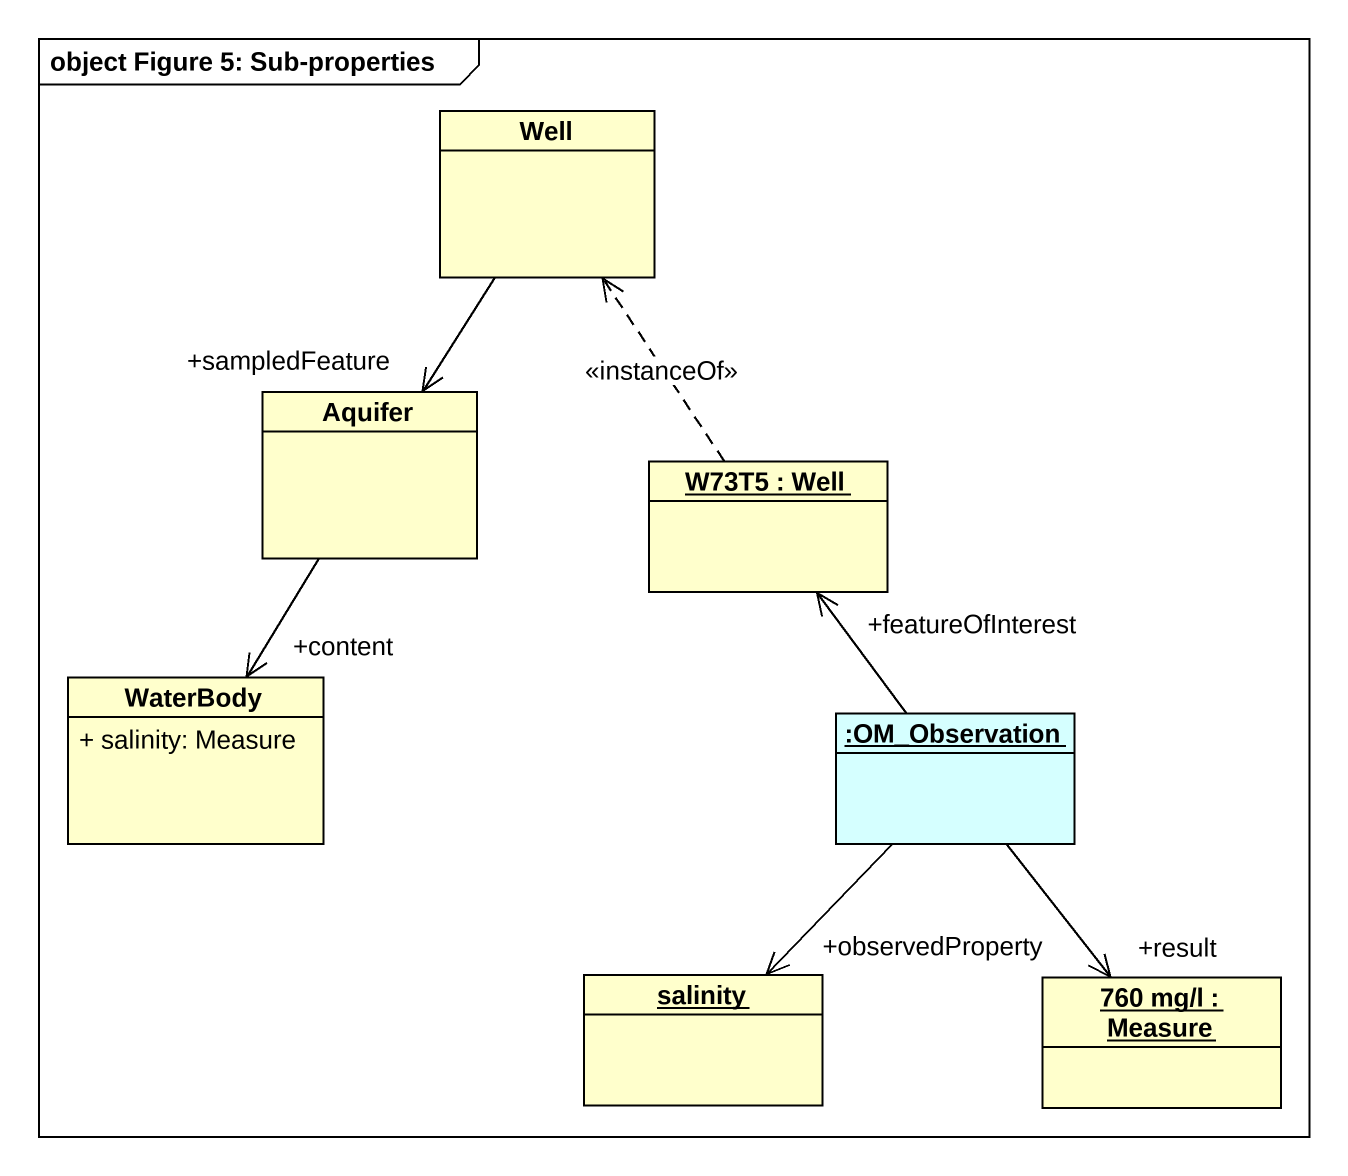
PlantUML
@startuml
mainframe object Figure 5: Sub-properties
hide circle
hide empty members
skinparam classAttributeIconSize 0
class Well
class Aquifer
object "W73T5 : Well" as W73T5
class WaterBody {
  + salinity: Measure
}
object ":OM_Observation" as OM_Observation #D5FFFF
object salinity
object "760 mg/l : Measure" as o760_mg_l
Well --> "+sampledFeature" Aquifer
Aquifer --> "+content" WaterBody
W73T5 .up.> Well : <<instanceOf>>
OM_Observation -up-> "+featureOfInterest" W73T5
OM_Observation --> "+observedProperty" salinity
OM_Observation --> "+result" o760_mg_l
@enduml
